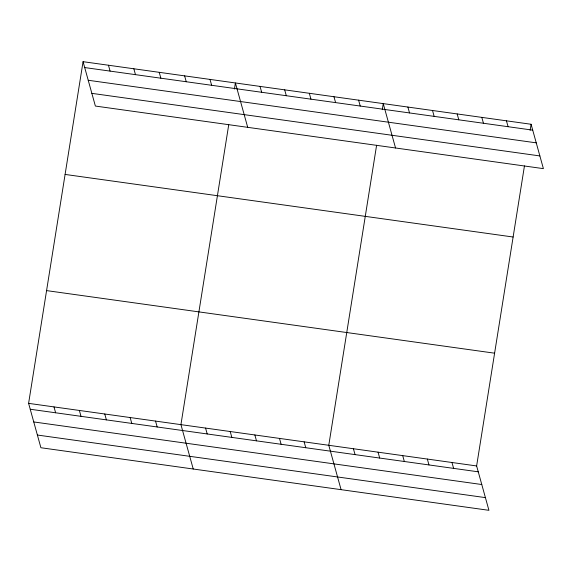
<?xml version="1.0" encoding="UTF-8"?>
<svg xmlns="http://www.w3.org/2000/svg" width="572" height="572" viewBox="0 0 572 572"><rect width="100%" height="100%" fill="white"/><g stroke="black" fill="none" stroke-linecap="round" stroke-linejoin="round"><path stroke-width="0.86" d="M524.46 165.894L476.626 465.944L488.931 510.317L40.905 447.733L28.6 403.36L83.069 61.683L531.095 124.267L543.4 168.64L95.374 106.056L83.069 61.683M228.757 124.589L180.931 424.638L193.236 469.011M234.427 89.032L235.399 82.961L247.705 127.334M376.605 145.245L328.778 445.288L341.084 489.668M382.275 109.681L383.247 103.611L395.552 147.991M530.122 130.337L531.095 124.267M84.699 67.56L532.725 130.144M88.224 80.266L536.25 142.85M91.849 93.35L539.875 155.934M65.094 174.431L513.12 237.015M46.575 290.605L494.601 353.189M28.6 403.36L476.626 465.944M30.23 409.237L478.256 471.821M33.755 421.943L481.781 484.527M37.38 435.035L485.406 497.619M506.449 120.821L508.079 126.698M481.81 117.382L483.44 123.259M457.171 113.935L458.801 119.813M432.525 110.496L434.155 116.373M407.886 107.05L409.516 112.934M358.601 100.171L360.231 106.049M451.98 462.498L453.61 468.382M333.962 96.725L335.592 102.602M427.341 459.059L428.971 464.936M309.323 93.286L310.953 99.163M402.702 455.619L404.332 461.497M284.677 89.84L286.307 95.724M378.056 452.173L379.686 458.05M260.038 86.401L261.669 92.278M353.417 448.734L355.048 454.611M210.01 79.415L211.64 85.292M304.132 441.849L305.763 447.726M184.62 75.869L186.25 81.746M279.493 438.402L281.124 444.287M159.23 72.322L160.861 78.2M254.855 434.963L256.485 440.84M133.848 68.776L135.478 74.653M230.209 431.524L231.839 437.401M108.458 65.229L110.089 71.107M205.57 428.078L207.2 433.955M155.541 421.092L157.171 426.969M130.151 417.546L131.782 423.423M104.762 413.999L106.392 419.877M79.379 410.453L81.009 416.33M53.99 406.906L55.62 412.784"/></g></svg>
